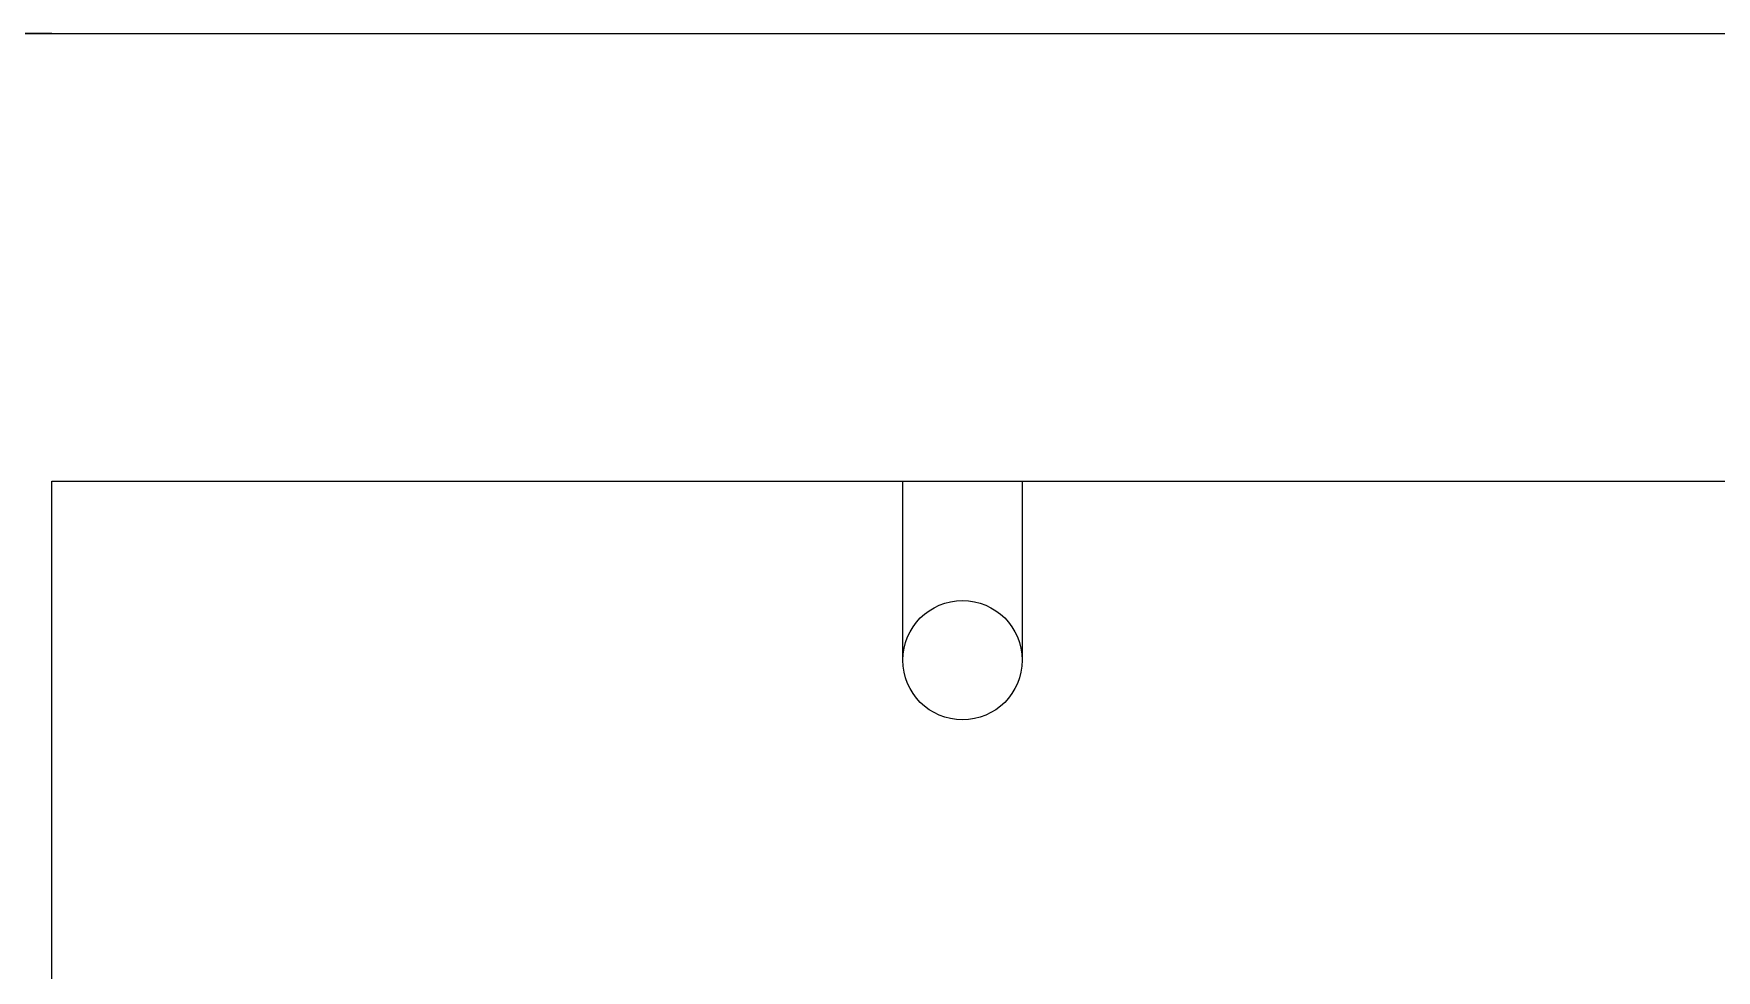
# Model space of a CAD drawing. Header units: centimetres. Extents: x 0 to 1084401, y -139216 to 99734.
# Drawn here: x 909684.6 to 909741, y 11941.6 to 11973 of the extents above; entities that cross this region are included whole.
import ezdxf

# ---------------------------------------------------------------- set-up
doc = ezdxf.new("R2010")
doc.units = ezdxf.units.CM
doc.header["$LTSCALE"] = 4
doc.layers.add('0.6', color=6, linetype='Continuous')
doc.layers.add('PDF1_PH - Metal', color=253, linetype='Continuous')

msp = doc.modelspace()

# ---------------------------------------------------------------- linework, layer by layer
at = {"layer": '0.6'}
for points in [[(909685.2346801863, 11973.01251930816), (909660.2346801863, 11973.01251930816)], [(909670.2346801863, 11973.01251930816), (910220.2346801863, 11973.01251930816), (910220.2346801863, 11958.01251930816)], [(909740.2346801863, 11598.01251930816), (909685.2346801863, 11598.01251930816), (909685.2346801863, 11958.01251930816), (909885.2346801863, 11958.01251930816), (909885.2346801863, 11948.01251930816)]]:
    msp.add_lwpolyline(points, dxfattribs=at)
at = {"layer": 'PDF1_PH - Metal'}
msp.add_lwpolyline([(909713.7677475895, 11952.01387661268), (909713.7677475895, 11958.01251930816), (909717.7677475895, 11958.01251930816), (909717.7677475895, 11952.01387661268)], dxfattribs=at)
msp.add_circle((909715.7677475895, 11952.01387661268), 1.999999999999999, dxfattribs=at)

doc.saveas('drawing.dxf')
